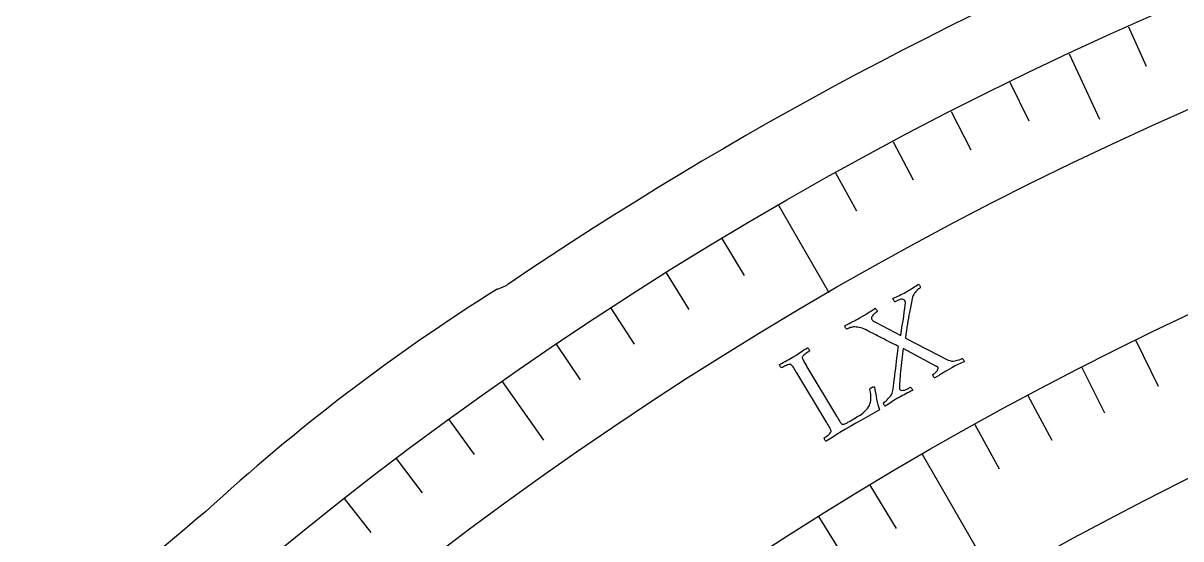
# Model space of a CAD drawing. Header units: millimetres. Extents: x -76 to 76, y -76 to 86.
# Drawn here: x -52.22 to -29.26, y 57.89 to 68.11 of the extents above; entities that cross this region are included whole.
import ezdxf

# ---------------------------------------------------------------- set-up
doc = ezdxf.new("R2010")
doc.units = ezdxf.units.MM
for name, color, linetype in [('CUT_OUTER', 1, 'Continuous'), ('ENGRAVE', 7, 'Continuous'), ('ENGRAVE_FINE', 8, 'Continuous'), ('TEXT', 5, 'Continuous')]:
    doc.layers.add(name, color=color, linetype=linetype)

msp = doc.modelspace()

# ---------------------------------------------------------------- linework, layer by layer
at = {"layer": 'CUT_OUTER'}
msp.add_lwpolyline([(-42.8168, 62.8405), (-42.8137, 62.8418), (-42.6537, 62.9018), (-42.6103, 62.9314)], dxfattribs=at)
for centre, radius, start, end in [((-0.0035, 0.0066), 75.9926, 99.712835, 124.102167), ((-21.6708, 29.1178), 39.8042, 122.09009, 132.57587), ((-0.0065, 0.0056), 75.9914, 129.752458, 142.734774)]:
    msp.add_arc(centre, radius, start, end, dxfattribs=at)
at = {"layer": 'ENGRAVE'}
for points in [[(-31.4766, 67.5018), (-30.8744, 66.2103)], [(-37.24, 64.5016), (-36.2425, 62.7739)], [(-42.72, 61.0104), (-41.9026, 59.8432)], [(-34.39, 59.5652), (-30.21, 52.3253)]]:
    msp.add_lwpolyline(points, dxfattribs=at)
for radius in [74.48, 74.48, 72.485, 68.78, 68.78, 65.854, 60.42, 60.42]:
    msp.add_circle((0, 0), radius, dxfattribs=at)
at = {"layer": 'ENGRAVE_FINE'}
for points in [[(-30.2937, 68.0409), (-29.946, 67.2598)], [(-32.6499, 66.9422), (-32.2751, 66.1737)], [(-33.8132, 66.3622), (-33.4251, 65.6004)], [(-34.9662, 65.7619), (-34.5648, 65.007)], [(-36.1086, 65.1417), (-35.6941, 64.3939)], [(-38.36, 63.8418), (-37.9197, 63.1089)], [(-39.4684, 63.1626), (-39.0153, 62.4375)], [(-40.5647, 62.4642), (-40.099, 61.7471)], [(-30.1512, 61.8191), (-29.7114, 60.9174)], [(-41.6487, 61.7467), (-41.1706, 61.0379)], [(-31.2255, 61.2834), (-30.77, 60.3896)], [(-32.2903, 60.7291), (-31.8193, 59.8434)], [(-43.7782, 60.2556), (-43.2757, 59.5639)], [(-33.3452, 60.1563), (-32.8588, 59.2789)], [(-44.8232, 59.4824), (-44.3086, 58.7995)], [(-35.4243, 58.956), (-34.9076, 58.0961)], [(-45.8545, 58.691), (-45.3281, 58.0173)], [(-36.4478, 58.3287), (-35.9162, 57.478)]]:
    msp.add_lwpolyline(points, dxfattribs=at)
at = {"layer": 'TEXT'}
for points in [[(-35.6166, 62.2767), (-35.574, 62.3013), (-35.5334, 62.3254), (-35.4949, 62.3488), (-35.4584, 62.3716), (-35.4231, 62.3939), (-35.388, 62.4159), (-35.3531, 62.4376), (-35.3184, 62.4589), (-35.3129, 62.4541), (-35.3066, 62.4466), (-35.2996, 62.4364), (-35.2919, 62.4234), (-35.2854, 62.4105), (-35.2822, 62.4005), (-35.2822, 62.3934), (-35.2854, 62.3892), (-35.2948, 62.3835), (-35.3058, 62.3757), (-35.3186, 62.366), (-35.333, 62.3544), (-35.3477, 62.3413), (-35.3611, 62.3274), (-35.3732, 62.3127), (-35.384, 62.2971), (-35.3917, 62.2811), (-35.3948, 62.2653), (-35.3931, 62.2496), (-35.3866, 62.234), (-35.3767, 62.2208), (-35.362, 62.2077), (-35.3425, 62.1945), (-35.3182, 62.1813), (-34.81, 61.9197), (-34.7966, 62.0187), (-34.7831, 62.115), (-34.7694, 62.2086), (-34.7557, 62.2994), (-34.7433, 62.3835), (-34.7337, 62.457), (-34.7268, 62.5199), (-34.7228, 62.5722), (-34.7228, 62.5801), (-34.7237, 62.5875), (-34.7252, 62.5944), (-34.7276, 62.601), (-34.73, 62.6067), (-34.732, 62.6111), (-34.7334, 62.6142), (-34.7344, 62.6161), (-34.741, 62.6238), (-34.7517, 62.63), (-34.7663, 62.6348), (-34.7849, 62.6382), (-34.8093, 62.6371), (-34.8409, 62.6283), (-34.8799, 62.6119), (-34.9262, 62.5879), (-34.9311, 62.5888), (-34.9369, 62.5933), (-34.9437, 62.6014), (-34.9515, 62.6131), (-34.9589, 62.6258), (-34.9644, 62.6369), (-34.9681, 62.6466), (-34.9699, 62.6547), (-34.9342, 62.6715), (-34.9006, 62.6874), (-34.869, 62.7023), (-34.8395, 62.7163), (-34.8104, 62.7304), (-34.7803, 62.7456), (-34.7489, 62.7621), (-34.7165, 62.7798), (-34.672, 62.8047), (-34.6315, 62.8282), (-34.595, 62.8503), (-34.5625, 62.8709), (-34.5333, 62.8899), (-34.5067, 62.9071), (-34.4826, 62.9224), (-34.4611, 62.9359), (-34.4558, 62.9314), (-34.4499, 62.9249), (-34.4435, 62.9163), (-34.4365, 62.9056), (-34.4306, 62.8942), (-34.4271, 62.8833), (-34.4262, 62.8731), (-34.4278, 62.8634), (-34.4342, 62.8594), (-34.4438, 62.8527), (-34.4565, 62.8433), (-34.4722, 62.8312), (-34.4895, 62.8167), (-34.5067, 62.7998), (-34.5238, 62.7806), (-34.5408, 62.7591), (-34.5566, 62.7354), (-34.5698, 62.7098), (-34.5806, 62.6822), (-34.5889, 62.6526), (-34.6037, 62.5762), (-34.6175, 62.505), (-34.6303, 62.4391), (-34.6422, 62.3783), (-34.6533, 62.3201), (-34.6637, 62.2619), (-34.6734, 62.2036), (-34.6825, 62.1453), (-34.6914, 62.0843), (-34.7009, 62.0179), (-34.7108, 61.946), (-34.7212, 61.8688), (-33.8756, 61.4342), (-33.8437, 61.4213), (-33.8093, 61.4144), (-33.7724, 61.4135), (-33.733, 61.4187), (-33.6939, 61.4279), (-33.6577, 61.4389), (-33.6245, 61.4518), (-33.5943, 61.4665), (-33.588, 61.4623), (-33.5817, 61.4555), (-33.5752, 61.4459), (-33.5686, 61.4337), (-33.5628, 61.4214), (-33.5586, 61.4118), (-33.556, 61.4047), (-33.5551, 61.4004), (-33.5898, 61.3844), (-33.6221, 61.3696), (-33.6519, 61.3559), (-33.6792, 61.3433), (-33.7065, 61.3304), (-33.7362, 61.3155), (-33.7684, 61.2987), (-33.803, 61.2799), (-33.8502, 61.2535), (-33.8941, 61.2284), (-33.9345, 61.2045), (-33.9715, 61.1819), (-34.0084, 61.159), (-34.0483, 61.1341), (-34.0912, 61.1074), (-34.1371, 61.0787), (-34.1446, 61.0823), (-34.1523, 61.0891), (-34.1601, 61.0989), (-34.1681, 61.1117), (-34.1745, 61.1246), (-34.1777, 61.1346), (-34.1778, 61.1417), (-34.1746, 61.1458), (-34.1666, 61.1509), (-34.1569, 61.1581), (-34.1454, 61.1674), (-34.1322, 61.1789), (-34.1186, 61.1919), (-34.1061, 61.2057), (-34.0946, 61.2202), (-34.0841, 61.2356), (-34.0761, 61.2507), (-34.0721, 61.2646), (-34.0721, 61.2773), (-34.0761, 61.2887), (-34.0778, 61.2912), (-34.0802, 61.2939), (-34.0833, 61.2968), (-34.0871, 61.2999), (-34.0911, 61.3029), (-34.0951, 61.3053), (-34.099, 61.3071), (-34.1028, 61.3085), (-34.7682, 61.6596), (-34.775, 61.6088), (-34.7818, 61.5554), (-34.7884, 61.4995), (-34.795, 61.4411), (-34.8013, 61.3817), (-34.8075, 61.3231), (-34.8134, 61.2652), (-34.819, 61.208), (-34.8241, 61.1529), (-34.8285, 61.1015), (-34.8321, 61.0536), (-34.835, 61.0092), (-34.8372, 60.97), (-34.8389, 60.9374), (-34.84, 60.9115), (-34.8406, 60.8922), (-34.8404, 60.8888), (-34.8401, 60.8845), (-34.8398, 60.8796), (-34.8395, 60.8738), (-34.8388, 60.8677), (-34.8373, 60.8617), (-34.835, 60.8556), (-34.832, 60.8497), (-34.8234, 60.8406), (-34.8101, 60.8349), (-34.7921, 60.8325), (-34.7692, 60.8334), (-34.741, 60.8391), (-34.707, 60.8511), (-34.6672, 60.8694), (-34.6215, 60.8939), (-34.615, 60.8899), (-34.608, 60.8834), (-34.6007, 60.8743), (-34.5928, 60.8628), (-34.5859, 60.8511), (-34.5813, 60.8417), (-34.5789, 60.8346), (-34.5787, 60.8297), (-34.6122, 60.8138), (-34.6458, 60.7975), (-34.6797, 60.7808), (-34.7138, 60.7639), (-34.7476, 60.7466), (-34.781, 60.729), (-34.8137, 60.7111), (-34.8459, 60.6929), (-34.8891, 60.6678), (-34.9287, 60.6441), (-34.9648, 60.6218), (-34.9974, 60.6009), (-35.0285, 60.5805), (-35.0601, 60.5595), (-35.0921, 60.5381), (-35.1247, 60.5161), (-35.1305, 60.5218), (-35.1361, 60.5297), (-35.1417, 60.5399), (-35.1472, 60.5523), (-35.152, 60.5645), (-35.1555, 60.574), (-35.1577, 60.581), (-35.1586, 60.5854), (-35.1517, 60.59), (-35.1406, 60.5986), (-35.1252, 60.611), (-35.1055, 60.6272), (-35.0838, 60.6465), (-35.0622, 60.6681), (-35.0408, 60.692), (-35.0194, 60.7182), (-35.0003, 60.7458), (-34.9856, 60.7737), (-34.9753, 60.8022), (-34.9693, 60.831), (-34.9586, 60.9116), (-34.9486, 60.9886), (-34.9391, 61.062), (-34.9303, 61.1319), (-34.9219, 61.2), (-34.9137, 61.2682), (-34.9056, 61.3365), (-34.8978, 61.4048), (-34.8896, 61.4747), (-34.8809, 61.5474), (-34.8715, 61.623), (-34.8616, 61.7015), (-34.8886, 61.7163), (-34.9191, 61.7325), (-34.953, 61.7501), (-34.9903, 61.7691), (-35.0296, 61.7891), (-35.0697, 61.8097), (-35.1105, 61.8308), (-35.1521, 61.8524), (-35.1935, 61.874), (-35.2335, 61.8946), (-35.2723, 61.9144), (-35.3099, 61.9333), (-35.3451, 61.9509), (-35.377, 61.9669), (-35.4056, 61.9812), (-35.4308, 61.9938), (-35.4515, 62.0042), (-35.4662, 62.0116), (-35.4751, 62.016), (-35.478, 62.0175), (-35.5139, 62.0359), (-35.5475, 62.0513), (-35.5787, 62.0636), (-35.6077, 62.0729), (-35.636, 62.0798), (-35.6656, 62.0848), (-35.6962, 62.088), (-35.7281, 62.0893), (-35.7494, 62.0888), (-35.771, 62.0863), (-35.7929, 62.0819), (-35.8152, 62.0755), (-35.8361, 62.0683), (-35.8541, 62.0614), (-35.8693, 62.0547), (-35.8816, 62.0483), (-35.8869, 62.0476), (-35.893, 62.0512), (-35.9, 62.0591), (-35.9078, 62.0712), (-35.9147, 62.0846), (-35.9191, 62.0964), (-35.9209, 62.1064), (-35.9201, 62.1148), (-35.8774, 62.1378), (-35.8378, 62.1588), (-35.8012, 62.1778), (-35.7678, 62.1947), (-35.7344, 62.2118), (-35.6981, 62.2312), (-35.6588, 62.2528), (-35.6166, 62.2767)], [(-36.0866, 60.319), (-36.085, 60.3163), (-36.0831, 60.3131), (-36.0808, 60.3093), (-36.0781, 60.3048), (-36.0713, 60.2934), (-36.0635, 60.2804), (-36.0547, 60.2657), (-36.045, 60.2495), (-36.0349, 60.2328), (-36.0249, 60.2171), (-36.015, 60.2023), (-36.0053, 60.1884), (-35.9963, 60.1766), (-35.9884, 60.1681), (-35.9817, 60.1629), (-35.9762, 60.161), (-35.9594, 60.161), (-35.9422, 60.1634), (-35.9247, 60.1681), (-35.9068, 60.1753), (-35.8865, 60.1853), (-35.8616, 60.1987), (-35.8321, 60.2154), (-35.798, 60.2353), (-35.6689, 60.3119), (-35.6357, 60.3328), (-35.6021, 60.3565), (-35.568, 60.3831), (-35.5333, 60.4125), (-35.5011, 60.4433), (-35.474, 60.474), (-35.4523, 60.5046), (-35.4358, 60.535), (-35.4248, 60.5641), (-35.4163, 60.5957), (-35.4102, 60.6299), (-35.4066, 60.6666), (-35.4061, 60.7066), (-35.4094, 60.7508), (-35.4164, 60.7991), (-35.4272, 60.8516), (-35.427, 60.8601), (-35.4228, 60.8685), (-35.4146, 60.8769), (-35.4023, 60.8852), (-35.3822, 60.8956), (-35.3647, 60.9023), (-35.3496, 60.9051), (-35.3371, 60.904), (-35.3261, 60.8459), (-35.3149, 60.7859), (-35.3036, 60.724), (-35.2921, 60.6602), (-35.2799, 60.5984), (-35.2666, 60.5424), (-35.2521, 60.4923), (-35.2364, 60.448), (-35.3294, 60.3941), (-35.4224, 60.3408), (-35.5153, 60.2881), (-35.6082, 60.2361), (-35.7038, 60.1823), (-35.8049, 60.1242), (-35.9113, 60.0619), (-36.0232, 59.9953), (-36.0617, 59.9718), (-36.098, 59.9491), (-36.1319, 59.9271), (-36.1635, 59.906), (-36.1943, 59.8852), (-36.226, 59.8646), (-36.2586, 59.844), (-36.2919, 59.8234), (-36.2993, 59.8266), (-36.3065, 59.8323), (-36.3134, 59.8405), (-36.32, 59.8513), (-36.3257, 59.8628), (-36.3295, 59.8729), (-36.3316, 59.8817), (-36.3318, 59.8892), (-36.3235, 59.8945), (-36.3125, 59.9021), (-36.2989, 59.9118), (-36.2826, 59.9238), (-36.2654, 59.9371), (-36.2492, 59.9509), (-36.2337, 59.9651), (-36.2192, 59.9798), (-36.2072, 59.9937), (-36.1992, 60.0055), (-36.1954, 60.0152), (-36.1957, 60.0228), (-36.2007, 60.0404), (-36.2079, 60.0595), (-36.2174, 60.0801), (-36.2292, 60.102), (-36.2424, 60.1251), (-36.2563, 60.149), (-36.2709, 60.1737), (-36.2861, 60.1992), (-36.8772, 61.1798), (-36.8927, 61.2053), (-36.9078, 61.2299), (-36.9227, 61.2537), (-36.9372, 61.2767), (-36.9515, 61.2978), (-36.9655, 61.3161), (-36.9792, 61.3316), (-36.9926, 61.3443), (-36.9998, 61.3489), (-37.0105, 61.3503), (-37.0247, 61.3483), (-37.0424, 61.3431), (-37.062, 61.3358), (-37.0817, 61.3278), (-37.1016, 61.319), (-37.1217, 61.3096), (-37.1402, 61.3005), (-37.1555, 61.2927), (-37.1676, 61.2863), (-37.1764, 61.2813), (-37.1829, 61.2849), (-37.1899, 61.2907), (-37.1971, 61.2988), (-37.2047, 61.3091), (-37.2112, 61.32), (-37.2153, 61.3299), (-37.217, 61.3389), (-37.2162, 61.347), (-37.1798, 61.3674), (-37.1435, 61.3875), (-37.1075, 61.4072), (-37.0716, 61.4265), (-37.0361, 61.4458), (-37.0012, 61.4653), (-36.9668, 61.4851), (-36.933, 61.5051), (-36.8986, 61.5261), (-36.8649, 61.5472), (-36.8319, 61.5684), (-36.7997, 61.5898), (-36.7673, 61.6114), (-36.7341, 61.6333), (-36.7, 61.6555), (-36.6651, 61.678), (-36.6577, 61.6748), (-36.6505, 61.6691), (-36.6436, 61.6608), (-36.6371, 61.6499), (-36.6316, 61.6384), (-36.6279, 61.6283), (-36.6259, 61.6194), (-36.6258, 61.6119), (-36.6344, 61.6065), (-36.6457, 61.5989), (-36.6597, 61.589), (-36.6765, 61.5769), (-36.6942, 61.5637), (-36.711, 61.5504), (-36.727, 61.5369), (-36.7421, 61.5234), (-36.7547, 61.5105), (-36.7632, 61.4988), (-36.7675, 61.4884), (-36.7678, 61.4793), (-36.7634, 61.4647), (-36.7572, 61.4488), (-36.7493, 61.4316), (-36.7395, 61.413), (-36.7285, 61.3934), (-36.7168, 61.373), (-36.7044, 61.3518), (-36.6914, 61.3298), (-36.6892, 61.3263), (-36.6871, 61.3228), (-36.685, 61.3192), (-36.6829, 61.3157), (-36.6808, 61.3122), (-36.6787, 61.3086), (-36.6766, 61.3051), (-36.6744, 61.3016)]]:
    msp.add_lwpolyline(points, close=True, dxfattribs=at)

doc.saveas('drawing.dxf')
